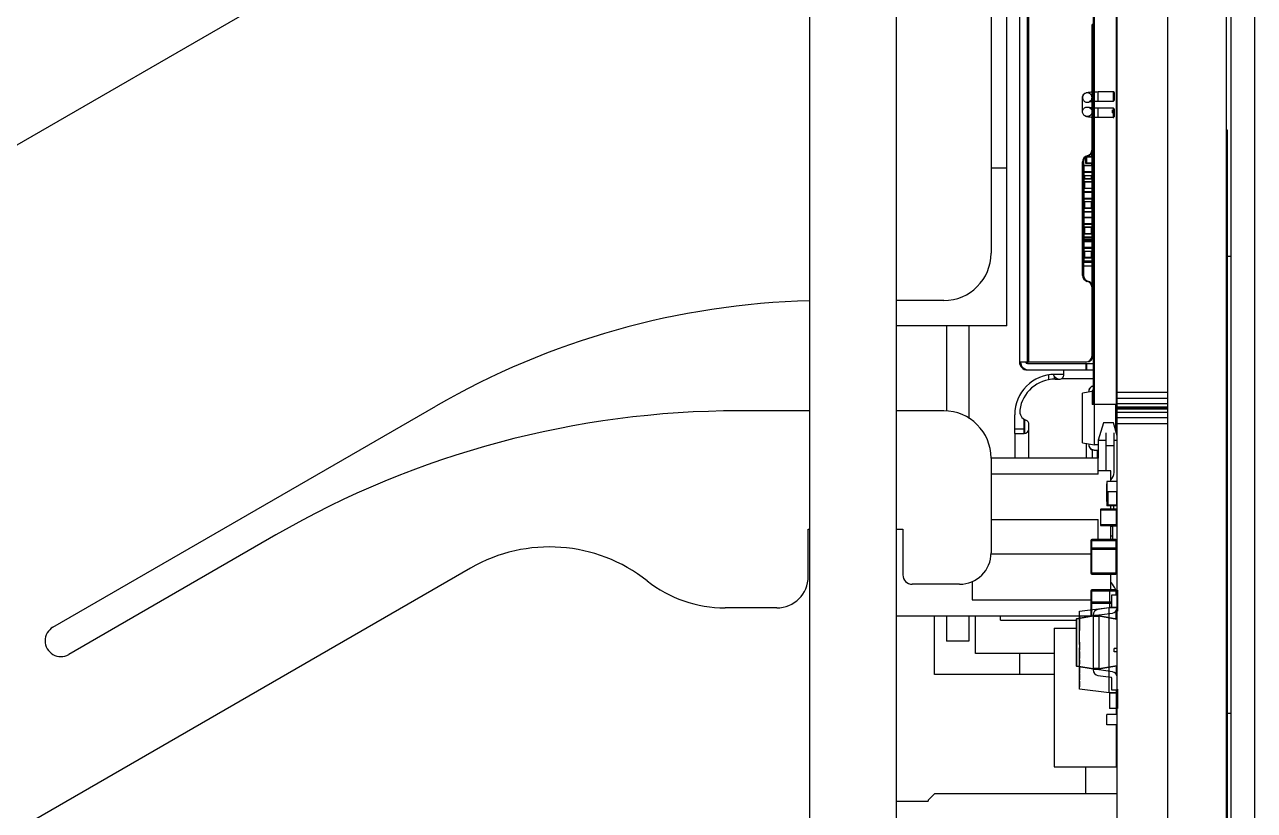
# Model space of a CAD drawing. Header units: inches. Extents: x -128 to 290, y -30 to 138.
# Drawn here: x -101.53 to -62.53, y 3.39 to 28.31 of the extents above; entities that cross this region are included whole.
import ezdxf

# ---------------------------------------------------------------- set-up
doc = ezdxf.new("R2010")
doc.units = ezdxf.units.IN
doc.header["$LTSCALE"] = 1.21
doc.header["$MEASUREMENT"] = 0
doc.layers.get('0').update_dxf_attribs({"linetype": 'CONTINUOUS'})
doc.layers.add('BODY', color=7, linetype='CONTINUOUS')
doc.layers.add('INTFCLR_826469', color=7, linetype='CONTINUOUS')

msp = doc.modelspace()

# ---------------------------------------------------------------- linework, layer by layer
at = {"color": 7, "linetype": 'Continuous'}
for p, q in [((-76.634, -22.792), (-76.634, 47.308)), ((-73.884, -22.792), (-73.884, 47.308)), ((-66.884, -21.802), (-66.884, 47.315)), ((-65.284, -21.802), (-65.284, 47.315)), ((-63.434, 47.258), (-63.434, -21.742)), ((-63.284, 46.558), (-63.284, -21.042)), ((-62.534, 46.558), (-62.534, -21.042)), ((-70.384, 18.758), (-70.384, 38.758)), ((-127.061, 9.899), (-81.381, 36.272)), ((-70.884, 35.308), (-70.884, 21.058)), ((-67.649, 34.255), (-67.649, 16.255)), ((-67.614, 34.258), (-67.614, 16.258)), ((-66.919, 34.255), (-66.919, 16.255)), ((-69.984, 32.905), (-69.984, 17.605)), ((-69.734, 17.605), (-69.734, 32.905)), ((-69.699, 32.908), (-69.699, 17.608)), ((-67.649, 28.308), (-67.684, 28.308)), ((-67.684, 23.497), (-67.684, 28.308)), ((-67.684, 28.181), (-67.649, 28.181)), ((-67.649, 25.381), (-67.684, 25.381)), ((-67.035, 25.508), (-67.035, 25.607)), ((-67.035, 25.508), (-66.984, 25.508)), ((-66.984, 25.508), (-66.984, 25.628)), ((-67.684, 25.254), (-67.649, 25.254)), ((-63.384, 24.958), (-63.434, 24.958)), ((-63.384, 2.958), (-63.384, 24.958)), ((-67.704, 24.211), (-67.704, 24.118)), ((-67.984, 20.355), (-67.984, 23.955)), ((-67.949, 23.958), (-67.949, 20.358)), ((-67.944, 23.837), (-67.948, 23.835)), ((-67.947, 23.835), (-67.694, 23.835)), ((-67.939, 23.838), (-67.944, 23.837)), ((-67.684, 23.841), (-67.939, 23.841)), ((-67.939, 23.841), (-67.939, 23.527)), ((-67.684, 23.838), (-67.939, 23.838)), ((-67.887, 24.099), (-67.887, 23.915)), ((-67.887, 23.915), (-67.684, 23.915)), ((-67.684, 24.115), (-67.87, 24.115)), ((-67.852, 24.118), (-67.684, 24.118)), ((-67.852, 23.918), (-67.852, 24.118)), ((-67.684, 23.918), (-67.852, 23.918)), ((-67.704, 23.915), (-67.704, 23.841)), ((-67.694, 23.838), (-67.694, 23.524)), ((-67.694, 23.835), (-67.684, 23.828)), ((-70.384, 23.758), (-70.884, 23.758)), ((-67.694, 23.637), (-67.949, 23.637)), ((-67.939, 23.626), (-67.949, 23.633)), ((-67.949, 23.623), (-67.694, 23.623)), ((-67.949, 23.524), (-67.694, 23.524)), ((-67.944, 23.417), (-67.948, 23.414)), ((-67.947, 23.415), (-67.694, 23.415)), ((-67.939, 23.418), (-67.944, 23.417)), ((-67.939, 23.64), (-67.684, 23.64)), ((-67.684, 23.626), (-67.939, 23.626)), ((-67.939, 23.527), (-67.684, 23.527)), ((-67.939, 23.421), (-67.684, 23.421)), ((-67.939, 23.421), (-67.939, 23.319)), ((-67.684, 23.418), (-67.939, 23.418)), ((-67.924, 23.524), (-67.924, 23.421)), ((-67.709, 23.524), (-67.709, 23.421)), ((-67.694, 23.623), (-67.684, 23.63)), ((-67.686, 23.527), (-67.694, 23.524)), ((-67.694, 23.418), (-67.694, 23.316)), ((-67.694, 23.415), (-67.684, 23.408)), ((-67.649, 23.497), (-67.684, 23.497)), ((-67.684, 17.805), (-67.684, 23.497)), ((-67.694, 23.316), (-67.949, 23.316)), ((-67.939, 23.107), (-67.947, 23.104)), ((-67.934, 23.104), (-67.947, 23.104)), ((-67.684, 23.319), (-67.939, 23.319)), ((-67.684, 23.107), (-67.939, 23.107)), ((-67.939, 23.107), (-67.939, 22.686)), ((-67.924, 23.308), (-67.933, 23.305)), ((-67.684, 23.308), (-67.924, 23.308)), ((-67.924, 23.308), (-67.924, 23.107)), ((-67.684, 23.37), (-67.649, 23.37)), ((-67.694, 22.796), (-67.949, 22.796)), ((-67.939, 22.785), (-67.949, 22.792)), ((-67.949, 22.782), (-67.694, 22.782)), ((-67.694, 22.683), (-67.949, 22.683)), ((-67.944, 22.996), (-67.948, 22.994)), ((-67.947, 22.994), (-67.694, 22.994)), ((-67.944, 23.007), (-67.939, 23.008)), ((-67.939, 22.997), (-67.944, 22.996)), ((-67.939, 23.008), (-67.684, 23.008)), ((-67.684, 23), (-67.939, 23)), ((-67.684, 22.997), (-67.939, 22.997)), ((-67.939, 22.799), (-67.684, 22.799)), ((-67.684, 22.785), (-67.939, 22.785)), ((-67.684, 22.686), (-67.939, 22.686)), ((-67.924, 22.683), (-67.924, 22.484)), ((-67.709, 22.683), (-67.709, 22.481)), ((-67.694, 22.997), (-67.694, 22.683)), ((-67.694, 22.994), (-67.684, 22.987)), ((-67.694, 22.782), (-67.684, 22.789)), ((-67.686, 22.686), (-67.694, 22.683)), ((-67.709, 22.481), (-67.949, 22.481)), ((-67.939, 22.474), (-67.949, 22.481)), ((-67.694, 22.471), (-67.949, 22.471)), ((-67.694, 22.372), (-67.949, 22.372)), ((-67.694, 22.369), (-67.949, 22.369)), ((-67.684, 22.474), (-67.939, 22.474)), ((-67.939, 22.474), (-67.939, 22.375)), ((-67.939, 22.375), (-67.684, 22.375)), ((-67.939, 22.372), (-67.939, 21.879)), ((-67.929, 22.485), (-67.924, 22.484)), ((-67.924, 22.484), (-67.684, 22.484)), ((-67.699, 22.488), (-67.709, 22.481)), ((-67.694, 22.471), (-67.684, 22.478)), ((-67.694, 22.471), (-67.694, 22.193)), ((-67.684, 22.379), (-67.692, 22.372)), ((-67.694, 21.989), (-67.949, 21.989)), ((-67.939, 21.978), (-67.949, 21.985)), ((-67.949, 21.975), (-67.694, 21.975)), ((-67.694, 21.876), (-67.949, 21.876)), ((-67.944, 22.189), (-67.948, 22.186)), ((-67.947, 22.187), (-67.694, 22.187)), ((-67.939, 22.19), (-67.944, 22.189)), ((-67.684, 22.193), (-67.939, 22.193)), ((-67.684, 22.19), (-67.939, 22.19)), ((-67.939, 21.992), (-67.684, 21.992)), ((-67.684, 21.978), (-67.939, 21.978)), ((-67.684, 21.879), (-67.939, 21.879)), ((-67.924, 21.876), (-67.924, 21.677)), ((-67.709, 21.876), (-67.709, 21.674)), ((-67.694, 22.19), (-67.694, 21.876)), ((-67.694, 22.187), (-67.684, 22.18)), ((-67.694, 21.975), (-67.684, 21.982)), ((-67.686, 21.879), (-67.694, 21.876)), ((-67.709, 21.674), (-67.949, 21.674)), ((-67.939, 21.667), (-67.949, 21.674)), ((-67.694, 21.664), (-67.949, 21.664)), ((-67.694, 21.565), (-67.949, 21.565)), ((-67.694, 21.562), (-67.949, 21.562)), ((-67.949, 21.51), (-67.684, 21.51)), ((-67.949, 21.497), (-67.694, 21.497)), ((-67.694, 21.507), (-67.948, 21.507)), ((-67.684, 21.667), (-67.939, 21.667)), ((-67.939, 21.667), (-67.939, 21.568)), ((-67.939, 21.568), (-67.684, 21.568)), ((-67.939, 21.565), (-67.939, 21.501)), ((-67.929, 21.678), (-67.924, 21.677)), ((-67.924, 21.677), (-67.684, 21.677)), ((-67.914, 21.497), (-67.914, 21.482)), ((-67.914, 21.482), (-67.684, 21.482)), ((-67.699, 21.681), (-67.709, 21.674)), ((-67.694, 21.664), (-67.684, 21.671)), ((-67.694, 21.664), (-67.694, 21.497)), ((-67.684, 21.497), (-67.694, 21.497)), ((-67.684, 21.572), (-67.692, 21.565)), ((-67.694, 21.235), (-67.949, 21.235)), ((-67.939, 21.224), (-67.949, 21.231)), ((-67.949, 21.221), (-67.694, 21.221)), ((-67.949, 21.122), (-67.694, 21.122)), ((-67.944, 21.435), (-67.948, 21.432)), ((-67.947, 21.433), (-67.694, 21.433)), ((-67.939, 21.436), (-67.944, 21.435)), ((-67.684, 21.439), (-67.939, 21.439)), ((-67.939, 21.439), (-67.939, 21.125)), ((-67.684, 21.436), (-67.939, 21.436)), ((-67.939, 21.238), (-67.684, 21.238)), ((-67.684, 21.224), (-67.939, 21.224)), ((-67.939, 21.125), (-67.684, 21.125)), ((-67.924, 21.122), (-67.924, 20.923)), ((-67.709, 21.122), (-67.709, 20.92)), ((-67.694, 21.436), (-67.694, 21.122)), ((-67.694, 21.433), (-67.684, 21.426)), ((-67.694, 21.221), (-67.684, 21.228)), ((-67.686, 21.125), (-67.694, 21.122)), ((-67.949, 20.92), (-67.709, 20.92)), ((-67.939, 20.912), (-67.949, 20.92)), ((-67.949, 20.909), (-67.694, 20.909)), ((-67.694, 20.81), (-67.949, 20.81)), ((-67.694, 20.808), (-67.949, 20.808)), ((-67.684, 20.772), (-67.949, 20.772)), ((-67.949, 20.769), (-67.694, 20.769)), ((-67.939, 20.912), (-67.684, 20.912)), ((-67.939, 20.912), (-67.939, 20.813)), ((-67.939, 20.813), (-67.684, 20.813)), ((-67.929, 20.924), (-67.924, 20.923)), ((-67.684, 20.923), (-67.924, 20.923)), ((-67.845, 20.808), (-67.843, 20.772)), ((-67.807, 20.772), (-67.81, 20.811)), ((-67.699, 20.927), (-67.709, 20.92)), ((-67.692, 20.772), (-67.695, 20.807)), ((-67.694, 20.909), (-67.684, 20.916)), ((-67.694, 20.909), (-67.694, 20.808)), ((-67.694, 20.769), (-67.694, 20.652)), ((-67.684, 20.818), (-67.693, 20.811)), ((-63.284, 20.958), (-63.384, 20.958)), ((-67.949, 20.652), (-67.684, 20.652)), ((-67.694, 20.649), (-67.949, 20.649)), ((-67.694, 20.649), (-67.694, 20.096)), ((-72.384, 19.558), (-73.884, 19.558)), ((-70.384, 18.758), (-73.884, 18.758)), ((-72.295, 18.758), (-72.295, 16.058)), ((-71.595, 18.758), (-71.595, 15.819)), ((-67.649, 18.497), (-67.684, 18.497)), ((-67.684, 18.37), (-67.649, 18.37)), ((-69.949, 17.605), (-69.984, 17.605)), ((-69.784, 17.605), (-69.949, 17.605)), ((-67.884, 17.605), (-69.784, 17.605)), ((-69.749, 17.608), (-67.849, 17.608)), ((-69.734, 17.555), (-67.822, 17.555)), ((-69.699, 17.558), (-67.649, 17.558)), ((-67.884, 17.555), (-67.884, 17.355)), ((-67.849, 17.358), (-67.849, 17.558)), ((-69.734, 17.355), (-67.822, 17.355)), ((-69.699, 17.358), (-67.649, 17.358)), ((-69.054, 17.045), (-69.054, 17.197)), ((-68.88, 17.163), (-68.88, 17.061)), ((-68.574, 17.213), (-68.854, 17.213)), ((-68.574, 17.213), (-68.574, 17.355)), ((-68.854, 17.063), (-68.724, 17.063)), ((-68.649, 17.083), (-67.649, 17.083)), ((-67.684, 16.669), (-67.984, 16.616)), ((-67.984, 15.482), (-67.984, 16.616)), ((-67.784, 16.684), (-67.779, 16.684)), ((-67.784, 16.684), (-67.784, 16.651)), ((-67.779, 16.652), (-67.779, 16.684)), ((-67.649, 16.705), (-67.684, 16.705)), ((-67.684, 16.705), (-67.684, 16.255)), ((-66.884, 16.655), (-65.284, 16.655)), ((-66.884, 16.46), (-65.284, 16.46)), ((-63.434, 16.558), (-63.384, 16.558)), ((-100.634, 9.198), (-88.491, 16.209)), ((-76.634, 16.058), (-78.884, 16.058)), ((-72.384, 16.058), (-73.884, 16.058)), ((-67.649, 16.255), (-67.684, 16.255)), ((-66.919, 16.255), (-67.649, 16.255)), ((-66.884, 16.258), (-67.614, 16.258)), ((-67.609, 14.976), (-67.609, 16.255)), ((-66.934, 16.255), (-66.934, 15.435)), ((-66.884, 16.009), (-66.934, 16.009)), ((-66.884, 16.295), (-65.284, 16.295)), ((-66.884, 16.184), (-65.284, 16.184)), ((-66.884, 16.165), (-65.284, 16.165)), ((-66.884, 16.126), (-65.284, 16.126)), ((-66.884, 16.015), (-65.284, 16.015)), ((-70.134, 15.352), (-70.134, 15.933)), ((-69.834, 15.343), (-69.834, 15.79)), ((-69.814, 15.346), (-69.814, 15.738)), ((-69.684, 14.558), (-69.684, 15.621)), ((-66.884, 15.679), (-66.934, 15.679)), ((-66.924, 15.399), (-66.924, 15.679)), ((-66.884, 15.85), (-65.284, 15.85)), ((-66.884, 15.655), (-65.284, 15.655)), ((-70.134, 15.493), (-69.834, 15.493)), ((-70.131, 15.343), (-70.134, 15.352)), ((-70.134, 15.343), (-70.134, 14.558)), ((-70.131, 15.343), (-69.834, 15.343)), ((-69.833, 15.347), (-69.834, 15.352)), ((-67.984, 15.048), (-67.984, 15.482)), ((-67.234, 14.198), (-67.235, 15.358)), ((-66.984, 14.098), (-66.985, 15.358)), ((-66.922, 15.393), (-66.884, 15.393)), ((-67.984, 15.048), (-67.609, 14.982)), ((-67.874, 15.029), (-67.874, 14.558)), ((-67.784, 15.013), (-67.784, 14.981)), ((-67.779, 14.981), (-67.784, 14.981)), ((-67.779, 14.981), (-67.779, 15.012)), ((-67.684, 14.823), (-67.684, 14.558)), ((-67.609, 14.982), (-67.484, 14.993)), ((-67.484, 14.979), (-67.609, 14.981)), ((-67.484, 14.974), (-67.609, 14.976)), ((-67.514, 14.979), (-67.514, 14.991)), ((-67.235, 14.959), (-66.985, 14.959)), ((-67.484, 14.558), (-70.884, 14.558)), ((-70.884, 14.558), (-70.884, 11.558)), ((-67.612, 14.811), (-67.484, 14.809)), ((-67.612, 14.806), (-67.612, 14.811)), ((-67.612, 14.806), (-67.484, 14.804)), ((-67.514, 14.558), (-67.514, 14.804)), ((-67.484, 14.048), (-67.484, 14.558)), ((-67.484, 14.048), (-70.884, 14.048)), ((-67.084, 14.158), (-67.484, 14.158)), ((-67.084, 13.822), (-67.084, 14.158)), ((-67.209, 13.741), (-67.219, 13.741)), ((-67.219, 13.18), (-67.219, 13.741)), ((-67.209, 13.738), (-67.219, 13.738)), ((-66.884, 13.822), (-67.209, 13.822)), ((-67.209, 13.822), (-67.209, 13.044)), ((-67.209, 13.588), (-67.219, 13.588)), ((-67.209, 13.584), (-67.219, 13.584)), ((-67.209, 13.538), (-67.219, 13.538)), ((-67.209, 13.486), (-67.219, 13.486)), ((-67.209, 13.473), (-67.219, 13.473)), ((-67.209, 13.467), (-67.219, 13.467)), ((-67.209, 13.418), (-67.219, 13.418)), ((-67.209, 13.373), (-67.219, 13.373)), ((-67.209, 13.371), (-67.219, 13.371)), ((-67.209, 13.357), (-67.219, 13.357)), ((-67.209, 13.307), (-67.219, 13.307)), ((-66.884, 13.492), (-67.209, 13.492)), ((-67.184, 13.492), (-67.184, 13.069)), ((-66.909, 13.492), (-66.909, 13.069)), ((-66.884, 13.393), (-66.909, 13.393)), ((-67.419, 12.919), (-67.399, 12.919)), ((-67.419, 12.919), (-67.419, 12.439)), ((-66.919, 12.939), (-67.399, 12.939)), ((-67.399, 12.419), (-67.399, 12.939)), ((-67.399, 12.919), (-66.919, 12.919)), ((-67.209, 13.255), (-67.219, 13.255)), ((-67.209, 13.23), (-67.219, 13.23)), ((-67.209, 13.219), (-67.219, 13.219)), ((-67.209, 13.21), (-67.219, 13.21)), ((-67.209, 13.182), (-67.219, 13.182)), ((-67.209, 13.18), (-67.219, 13.18)), ((-67.209, 13.144), (-67.184, 13.144)), ((-67.209, 13.094), (-67.184, 13.094)), ((-66.884, 13.044), (-67.209, 13.044)), ((-66.884, 13.044), (-67.209, 13.044)), ((-66.909, 13.069), (-67.184, 13.069)), ((-67.084, 12.939), (-67.084, 13.044)), ((-66.994, 12.939), (-66.994, 13.044)), ((-66.919, 12.939), (-66.919, 12.419)), ((-66.919, 12.919), (-66.899, 12.919)), ((-66.909, 13.144), (-66.884, 13.144)), ((-66.899, 12.439), (-66.899, 12.919)), ((-66.899, 12.893), (-66.884, 12.893)), ((-70.884, 12.608), (-67.484, 12.608)), ((-67.484, 11.981), (-67.484, 12.608)), ((-66.884, 12.593), (-66.899, 12.593)), ((-93.566, 12.124), (-100.134, 8.332)), ((-76.684, 12.308), (-76.634, 12.308)), ((-76.684, 10.808), (-76.684, 12.308)), ((-73.884, 12.308), (-73.684, 12.308)), ((-73.684, 12.308), (-73.684, 10.858)), ((-67.399, 12.439), (-67.419, 12.439)), ((-66.919, 12.439), (-67.399, 12.439)), ((-67.399, 12.419), (-66.919, 12.419)), ((-67.084, 11.981), (-67.084, 12.419)), ((-67.034, 12.393), (-67.084, 12.393)), ((-67.084, 12.093), (-67.034, 12.093)), ((-67.034, 12.408), (-66.884, 12.408)), ((-67.034, 12.408), (-67.034, 11.981)), ((-66.994, 12.419), (-66.994, 12.408)), ((-66.899, 12.439), (-66.919, 12.439)), ((-67.719, 11.951), (-67.689, 11.951)), ((-67.719, 11.951), (-67.719, 10.909)), ((-66.929, 11.981), (-67.689, 11.981)), ((-67.689, 10.879), (-67.689, 11.981)), ((-67.689, 11.951), (-66.929, 11.951)), ((-66.929, 11.981), (-66.929, 10.879)), ((-66.929, 11.951), (-66.899, 11.951)), ((-66.899, 10.909), (-66.899, 11.951)), ((-67.719, 11.508), (-70.884, 11.508)), ((-67.719, 11.669), (-67.689, 11.669)), ((-66.929, 11.699), (-67.689, 11.699)), ((-67.689, 11.669), (-66.929, 11.669)), ((-66.929, 11.669), (-66.899, 11.669)), ((-66.899, 11.526), (-66.884, 11.526)), ((-66.884, 11.408), (-66.899, 11.408)), ((-87.389, 11.072), (-109.606, -1.755)), ((-71.884, 10.558), (-73.384, 10.558)), ((-71.484, 10.654), (-71.484, 10.068)), ((-67.689, 10.909), (-67.719, 10.909)), ((-66.929, 10.909), (-67.689, 10.909)), ((-67.689, 10.879), (-66.929, 10.879)), ((-67.084, 10.384), (-67.084, 10.879)), ((-66.899, 10.909), (-66.929, 10.909)), ((-67.719, 10.354), (-67.689, 10.354)), ((-67.719, 10.354), (-67.719, 9.552)), ((-66.929, 10.384), (-67.689, 10.384)), ((-67.689, 9.557), (-67.689, 10.384)), ((-67.689, 10.354), (-66.929, 10.354)), ((-66.884, 10.214), (-67.064, 10.214)), ((-67.064, 10.214), (-67.064, 9.838)), ((-66.929, 10.384), (-66.929, 10.214)), ((-66.929, 10.354), (-66.899, 10.354)), ((-66.899, 10.214), (-66.899, 10.354)), ((-77.684, 9.808), (-79.315, 9.808)), ((-71.484, 10.068), (-67.719, 10.068)), ((-67.719, 9.963), (-67.689, 9.963)), ((-67.064, 9.993), (-67.689, 9.993)), ((-67.689, 9.963), (-67.064, 9.963)), ((-67.081, 9.818), (-67.494, 9.76)), ((-63.384, 9.958), (-63.434, 9.958)), ((-73.884, 9.558), (-67.719, 9.558)), ((-72.684, 7.692), (-72.684, 9.558)), ((-72.295, 9.558), (-72.295, 8.758)), ((-71.595, 9.558), (-71.595, 8.758)), ((-71.384, 8.358), (-71.384, 9.558)), ((-68.184, 9.453), (-68.168, 9.453)), ((-68.184, 9.453), (-68.184, 7.975)), ((-68.168, 9.472), (-67.649, 9.564)), ((-67.649, 9.544), (-68.168, 9.453)), ((-68.168, 9.453), (-68.168, 9.472)), ((-68.168, 7.975), (-68.168, 9.453)), ((-67.649, 9.582), (-67.649, 9.564)), ((-67.469, 9.564), (-67.649, 9.564)), ((-67.649, 9.544), (-67.649, 9.564)), ((-67.649, 9.544), (-67.469, 9.544)), ((-67.649, 9.544), (-67.649, 7.884)), ((-67.469, 9.564), (-66.901, 9.464)), ((-67.469, 9.544), (-67.469, 9.564)), ((-66.901, 9.444), (-67.469, 9.544)), ((-67.469, 9.544), (-67.469, 7.884)), ((-67.452, 9.584), (-67.039, 9.642)), ((-66.929, 9.702), (-66.929, 9.469)), ((-66.901, 9.464), (-66.901, 9.444)), ((-66.901, 9.444), (-66.901, 7.984)), ((-66.899, 9.464), (-66.899, 9.748)), ((-68.884, 9.169), (-68.184, 9.169)), ((-68.884, 9.169), (-68.884, 4.769)), ((-71.595, 8.758), (-72.295, 8.758)), ((-68.084, 8.643), (-68.084, 8.542)), ((-68.884, 8.358), (-71.384, 8.358)), ((-69.984, 8.358), (-69.984, 7.692)), ((-66.984, 8.42), (-66.984, 8.52)), ((-68.168, 7.975), (-68.184, 7.975)), ((-68.168, 7.975), (-67.649, 7.884)), ((-68.168, 7.955), (-68.168, 7.975)), ((-67.649, 7.864), (-68.168, 7.955)), ((-67.469, 7.884), (-67.649, 7.884)), ((-67.649, 7.864), (-67.649, 7.884)), ((-67.649, 7.864), (-67.469, 7.864)), ((-67.649, 7.864), (-67.649, 7.846)), ((-67.469, 7.884), (-66.901, 7.984)), ((-66.901, 7.964), (-67.469, 7.864)), ((-67.469, 7.864), (-67.469, 7.884)), ((-67.039, 7.786), (-67.452, 7.844)), ((-66.909, 7.697), (-66.909, 7.963)), ((-66.899, 7.925), (-66.909, 7.925)), ((-66.901, 7.984), (-66.901, 7.964)), ((-66.899, 7.925), (-66.899, 7.964)), ((-69.984, 7.692), (-72.684, 7.692)), ((-68.884, 7.692), (-69.984, 7.692)), ((-67.494, 7.668), (-67.081, 7.61)), ((-67.064, 7.59), (-67.064, 7.214)), ((-66.909, 7.758), (-66.884, 7.758)), ((-67.064, 7.214), (-66.884, 7.214)), ((-66.909, 6.427), (-66.909, 7.214)), ((-67.209, 6.347), (-67.219, 6.347)), ((-67.209, 6.347), (-67.219, 6.347)), ((-67.219, 6.179), (-67.219, 6.347)), ((-67.209, 6.346), (-67.219, 6.346)), ((-67.209, 6.343), (-67.219, 6.343)), ((-66.884, 6.428), (-67.209, 6.428)), ((-66.884, 6.428), (-67.209, 6.428)), ((-67.209, 6.097), (-67.209, 6.428)), ((-66.884, 6.427), (-67.209, 6.427)), ((-66.884, 6.427), (-67.209, 6.427)), ((-66.884, 6.489), (-66.909, 6.489)), ((-63.284, 6.458), (-63.384, 6.458)), ((-67.209, 6.193), (-67.219, 6.193)), ((-67.209, 6.189), (-67.219, 6.189)), ((-67.209, 6.179), (-67.219, 6.179)), ((-66.884, 6.097), (-67.209, 6.097)), ((-66.909, 4.769), (-66.909, 6.097)), ((-66.909, 5.905), (-66.902, 5.905)), ((-66.902, 5.905), (-66.896, 5.905)), ((-66.896, 5.905), (-66.894, 5.905)), ((-66.894, 5.905), (-66.892, 5.905)), ((-66.892, 5.905), (-66.89, 5.905)), ((-66.89, 5.905), (-66.888, 5.905)), ((-66.888, 5.905), (-66.887, 5.905)), ((-66.887, 5.905), (-66.885, 5.905)), ((-66.885, 5.905), (-66.884, 5.905)), ((-66.884, 5.809), (-66.909, 5.809)), ((-66.884, 5.809), (-66.909, 5.809)), ((-66.884, 5.211), (-66.909, 5.209)), ((-66.909, 5.199), (-66.884, 5.201)), ((-68.884, 4.769), (-66.909, 4.769)), ((-67.884, 3.908), (-67.884, 4.769)), ((-72.684, 3.908), (-72.884, 3.708)), ((-66.884, 3.908), (-72.684, 3.908)), ((-73.884, 3.683), (-72.884, 3.683)), ((-72.884, 3.708), (-72.884, 3.683))]:
    msp.add_line(p, q, dxfattribs=at)
at = {"color": 6, "linetype": 'Continuous'}
for p, q in [((-67.134, 10.37), (-66.874, 10.37)), ((-67.134, 10.37), (-67.134, 9.82)), ((-66.874, 10.37), (-66.874, 9.71)), ((-68.084, 9.704), (-67.144, 9.82)), ((-68.084, 9.704), (-67.144, 9.82)), ((-67.144, 9.82), (-67.143, 9.82)), ((-67.144, 9.82), (-66.884, 9.82)), ((-67.144, 7.12), (-67.144, 9.82)), ((-66.884, 9.82), (-67.143, 9.82)), ((-67.143, 7.12), (-67.143, 9.82)), ((-68.084, 8.643), (-68.084, 9.704)), ((-68.079, 9.486), (-68.084, 9.486)), ((-68.079, 9.486), (-68.079, 9.095)), ((-66.874, 9.71), (-66.884, 9.71)), ((-68.084, 9.095), (-68.079, 9.095)), ((-68.079, 8.966), (-68.084, 8.966)), ((-68.079, 8.957), (-68.084, 8.957)), ((-68.084, 8.895), (-68.079, 8.895)), ((-68.079, 8.887), (-68.084, 8.887)), ((-68.079, 8.866), (-68.084, 8.866)), ((-68.079, 8.857), (-68.084, 8.857)), ((-68.079, 8.854), (-68.084, 8.854)), ((-68.079, 8.854), (-68.084, 8.854)), ((-68.084, 8.825), (-68.079, 8.825)), ((-68.084, 8.819), (-68.079, 8.819)), ((-68.079, 8.754), (-68.084, 8.754)), ((-68.084, 8.746), (-68.079, 8.746)), ((-68.079, 8.718), (-68.084, 8.718)), ((-68.079, 8.643), (-68.084, 8.643)), ((-68.079, 8.59), (-68.084, 8.59)), ((-68.079, 8.746), (-68.079, 8.966)), ((-68.079, 8.718), (-68.079, 8.467)), ((-68.084, 8.542), (-68.079, 8.542)), ((-68.084, 7.235), (-68.084, 8.542)), ((-68.084, 8.467), (-68.079, 8.467)), ((-68.084, 8.426), (-68.079, 8.426)), ((-68.079, 8.351), (-68.084, 8.351)), ((-68.079, 8.333), (-68.084, 8.333)), ((-68.079, 8.315), (-68.084, 8.315)), ((-68.079, 8.278), (-68.084, 8.278)), ((-68.084, 8.203), (-68.079, 8.203)), ((-68.079, 8.426), (-68.079, 8.203)), ((-66.884, 8.52), (-66.984, 8.52)), ((-66.884, 8.42), (-66.984, 8.42)), ((-68.084, 8.161), (-68.079, 8.161)), ((-68.084, 8.09), (-68.079, 8.09)), ((-68.079, 8.078), (-68.084, 8.078)), ((-68.084, 8.022), (-68.079, 8.022)), ((-68.084, 7.954), (-68.079, 7.954)), ((-68.084, 7.949), (-68.079, 7.949)), ((-68.079, 7.881), (-68.084, 7.881)), ((-68.079, 7.867), (-68.084, 7.867)), ((-68.079, 7.857), (-68.084, 7.857)), ((-68.084, 7.821), (-68.079, 7.821)), ((-68.079, 8.161), (-68.079, 8.022)), ((-68.079, 7.954), (-68.079, 7.752)), ((-68.079, 7.767), (-68.084, 7.767)), ((-68.084, 7.754), (-68.079, 7.754)), ((-68.079, 7.752), (-68.084, 7.752)), ((-68.079, 7.725), (-68.084, 7.725)), ((-68.084, 7.722), (-68.079, 7.722)), ((-68.079, 7.658), (-68.084, 7.658)), ((-68.079, 7.647), (-68.084, 7.647)), ((-68.084, 7.643), (-68.079, 7.643)), ((-68.079, 7.628), (-68.084, 7.628)), ((-68.079, 7.623), (-68.084, 7.623)), ((-68.084, 7.604), (-68.079, 7.604)), ((-68.084, 7.593), (-68.079, 7.593)), ((-68.084, 7.572), (-68.079, 7.572)), ((-68.084, 7.538), (-68.079, 7.538)), ((-68.084, 7.525), (-68.079, 7.525)), ((-68.084, 7.487), (-68.079, 7.487)), ((-68.084, 7.412), (-68.079, 7.412)), ((-68.079, 7.725), (-68.079, 7.525)), ((-68.079, 7.487), (-68.079, 7.302)), ((-68.084, 7.317), (-68.079, 7.317)), ((-68.084, 7.302), (-68.079, 7.302)), ((-67.144, 7.12), (-68.084, 7.235)), ((-67.144, 7.12), (-68.084, 7.235)), ((-67.143, 7.12), (-67.144, 7.12)), ((-66.884, 7.12), (-67.144, 7.12)), ((-67.143, 7.12), (-66.884, 7.12)), ((-67.134, 7.12), (-67.134, 6.62)), ((-66.874, 7.23), (-66.884, 7.23)), ((-66.874, 7.23), (-66.874, 6.62)), ((-66.874, 6.62), (-67.134, 6.62))]:
    msp.add_line(p, q, dxfattribs=at)
msp.add_arc((-67.014, 25.628), 0.03, 225, 0.0155, dxfattribs=at)
at = {"color": 7, "linetype": 'Continuous'}
for centre, radius, start, end in [((-67.884, 24.342), 0.2, 284.4775, 0), ((-67.849, 24.346), 0.2, 284.4775, 326.4119), ((-67.784, 23.955), 0.2, 104.4775, 180), ((-67.749, 23.958), 0.2, 104.4775, 180), ((-67.694, 22.386), 0.0141, 269.9995, 277.089), ((-67.694, 22.379), 0.01, 270, 316.1595), ((-67.694, 21.579), 0.0141, 269.999, 277.2369), ((-67.694, 21.572), 0.01, 270, 316.1837), ((-67.694, 21.507), 0.01, 270, 315.5223), ((-72.384, 21.058), 1.5, 270, 0), ((-67.694, 20.825), 0.0141, 270.0025, 275.9843), ((-67.694, 20.818), 0.01, 270, 315.9791), ((-67.784, 20.355), 0.2, 180, 255.5225), ((-67.749, 20.358), 0.2, 180, 255.5225), ((-67.884, 19.968), 0.2, 0, 75.5225), ((-67.849, 19.971), 0.2, 33.5973, 75.5225), ((-75.991, -5.442), 25, 91.4837, 120), ((-69.734, 17.605), 0.25, 180, 270), ((-69.699, 17.608), 0.25, 180.7418, 270), ((-69.734, 17.605), 0.05, 180, 270), ((-69.699, 17.608), 0.05, 183.9808, 270), ((-67.884, 17.805), 0.2, 270, 0), ((-67.849, 17.808), 0.2, 270, 0), ((-68.854, 15.933), 1.28, 90, 180), ((-68.724, 17.213), 0.15, 270, 0.0002), ((-68.854, 15.933), 1.13, 90, 172.3842), ((-67.609, 16.684), 0.175, 103.2494, 180), ((-78.884, -13.306), 29.364, 90, 120), ((-72.384, 14.558), 1.5, 0, 90), ((-69.676, 16.043), 0.3, 172.3842, 249.537), ((-69.747, 15.808), 0.0967, 206.2916, 226.3972), ((-69.834, 15.621), 0.15, 0, 69.537), ((-69.834, 15.493), 0.15, 270, 0.0003), ((-69.734, 15.383), 0.1, 180, 203.1734), ((-67.609, 14.981), 0.175, 180, 269.0122), ((-67.478, 14.317), 0.272, 323.2244, 333.9928), ((-67.284, 14.098), 0.3, 312.3954, 360), ((-67.399, 12.919), 0.02, 90, 180), ((-66.919, 12.919), 0.02, 0, 90), ((-67.399, 12.439), 0.02, 180, 270), ((-66.919, 12.439), 0.02, 270, 0), ((-84.889, 6.742), 5, 51.7357, 120), ((-67.689, 11.951), 0.03, 90, 180), ((-66.929, 11.951), 0.03, 0, 90), ((-71.884, 11.558), 1, 270, 0), ((-67.689, 11.669), 0.03, 90, 180), ((-66.929, 11.669), 0.03, 0, 90), ((-79.315, 13.808), 4, 231.7357, 270), ((-77.684, 10.808), 1, 270, 0), ((-73.384, 10.858), 0.3, 180, 270), ((-67.689, 10.909), 0.03, 180, 270), ((-66.929, 10.909), 0.03, 270, 0), ((-67.689, 10.354), 0.03, 90, 180), ((-66.929, 10.354), 0.03, 0, 90), ((-67.689, 9.963), 0.03, 90, 180), ((-67.469, 9.582), 0.18, 98, 180), ((-67.084, 9.838), 0.02, 278, 360), ((-67.064, 9.82), 0.18, 278, 360), ((-68.164, 9.453), 0.02, 100, 180), ((-68.164, 9.453), 0.02, 100, 180), ((-68.164, 9.453), 0.02, 100, 180), ((-68.164, 9.453), 0.02, 100, 180), ((-68.164, 9.453), 0.02, 100, 180), ((-67.449, 9.564), 0.02, 98, 181.1356), ((-100.384, 8.765), 0.5, 120, 300), ((-68.164, 7.975), 0.02, 180, 260), ((-67.469, 7.846), 0.18, 180, 262), ((-67.449, 7.863), 0.02, 178.8644, 262), ((-66.929, 7.925), 0.03, 313.0338, 0), ((-67.084, 7.59), 0.02, 360, 82), ((-67.064, 7.607), 0.18, 360, 82), ((-67.067, 7.846), 0.195, 324.282, 333.3117), ((-67.067, 7.846), 0.205, 320.6622, 333.519), ((-67.067, 5.351), 0.205, 26.481, 39.3378), ((-67.067, 5.351), 0.195, 20.0052, 35.7181)]:
    msp.add_arc(centre, radius, start, end, dxfattribs=at)
for centre, start_param, end_param in [((-69.054, 17.063), -1.046609, -0.734854), ((-68.707, 17.263), -4.188201, -3.22311)]:
    msp.add_ellipse(centre, major_axis=(0, 0.2), ratio=0.999963, start_param=start_param, end_param=end_param, dxfattribs=at)
for points, knots in [([(-67.779, 16.684), (-67.779, 16.693), (-67.778, 16.712), (-67.771, 16.74), (-67.759, 16.766), (-67.743, 16.789), (-67.724, 16.81), (-67.701, 16.827), (-67.676, 16.841), (-67.658, 16.847), (-67.649, 16.849)], [0, 0, 0, 0, 0.125002, 0.250012, 0.375003, 0.499975, 0.62501, 0.749991, 0.874991, 1, 1, 1, 1]), ([(-67.612, 14.811), (-67.623, 14.811), (-67.645, 14.813), (-67.677, 14.823), (-67.706, 14.839), (-67.731, 14.861), (-67.752, 14.886), (-67.768, 14.916), (-67.777, 14.948), (-67.779, 14.97), (-67.779, 14.981)], [0, 0, 0, 0, 0.125012, 0.250004, 0.374987, 0.499988, 0.624986, 0.749978, 0.87498, 1, 1, 1, 1])]:
    msp.add_open_spline(points, degree=3, knots=knots, dxfattribs=at)
at = {"layer": 'BODY', "color": 7, "linetype": 'Continuous'}
for p, q in [((-67.324, 15.673), (-67.484, 15.127)), ((-67.004, 15.673), (-67.324, 15.673)), ((-66.884, 15.264), (-67.004, 15.673)), ((-67.484, 15.127), (-67.235, 15.127)), ((-67.484, 15.127), (-67.484, 14.558)), ((-66.985, 15.127), (-66.884, 15.127)), ((-70.584, 9.423), (-70.584, 9.558)), ((-70.584, 9.423), (-68.184, 9.423)), ((-68.084, 9.558), (-68.084, 9.487))]:
    msp.add_line(p, q, dxfattribs=at)
for start, end in [(24.3482, 40.2188), (15.3579, 19.4083)]:
    msp.add_arc((-67.844, 9.973), 1, start, end, dxfattribs=at)
at = {"layer": 'INTFCLR_826469', "color": 6, "linetype": 'Continuous'}
for p, q in [((-67.484, 26.181), (-67.014, 26.181)), ((-67.484, 25.881), (-67.484, 26.181)), ((-67.014, 26.181), (-67.014, 25.881)), ((-67.984, 25.545), (-67.984, 25.994)), ((-67.684, 25.545), (-67.684, 25.994)), ((-67.484, 25.881), (-67.014, 25.881)), ((-67.014, 25.658), (-67.484, 25.658)), ((-67.484, 25.358), (-67.484, 25.658)), ((-67.014, 25.358), (-67.484, 25.358)), ((-67.014, 25.658), (-67.014, 25.358))]:
    msp.add_line(p, q, dxfattribs=at)
at = {"layer": 'INTFCLR_826469', "color": 7, "linetype": 'Continuous'}
for p, q in [((-66.984, 26.151), (-66.984, 25.911)), ((-66.993, 25.508), (-66.984, 25.508)), ((-66.993, 25.508), (-66.993, 25.367)), ((-66.984, 25.628), (-66.984, 25.388))]:
    msp.add_line(p, q, dxfattribs=at)
at = {"layer": 'INTFCLR_826469', "color": 6, "linetype": 'Continuous'}
for centre, start, end in [((-67.014, 26.151), 359.9997, 90), ((-67.014, 25.911), 270, 0.0005), ((-67.014, 25.628), 359.9994, 90), ((-67.014, 25.388), 270, 315)]:
    msp.add_arc(centre, 0.03, start, end, dxfattribs=at)
for points, knots in [([(-67.984, 25.994), (-67.984, 26.012), (-67.977, 26.05), (-67.949, 26.097), (-67.912, 26.128), (-67.874, 26.145), (-67.836, 26.156), (-67.793, 26.164), (-67.739, 26.17), (-67.669, 26.176), (-67.582, 26.18), (-67.518, 26.181), (-67.484, 26.181)], [0, 0, 0, 0, 0.092795, 0.18871, 0.271401, 0.336717, 0.398945, 0.469208, 0.558273, 0.674933, 0.825404, 1, 1, 1, 1]), ([(-67.834, 26.143), (-67.85, 26.143), (-67.881, 26.138), (-67.924, 26.117), (-67.957, 26.083), (-67.979, 26.041), (-67.984, 26.01), (-67.984, 25.994)], [0, 0, 0, 0, 0.200522, 0.400845, 0.600845, 0.800523, 1, 1, 1, 1]), ([(-67.684, 25.994), (-67.684, 26.01), (-67.689, 26.041), (-67.711, 26.083), (-67.744, 26.117), (-67.787, 26.138), (-67.818, 26.143), (-67.834, 26.143)], [0, 0, 0, 0, 0.199478, 0.399155, 0.599155, 0.799478, 1, 1, 1, 1]), ([(-67.984, 25.994), (-67.984, 25.978), (-67.979, 25.947), (-67.957, 25.905), (-67.924, 25.871), (-67.881, 25.85), (-67.85, 25.845), (-67.834, 25.845)], [0, 0, 0, 0, 0.199478, 0.399155, 0.599155, 0.799478, 1, 1, 1, 1]), ([(-67.834, 25.845), (-67.818, 25.845), (-67.787, 25.85), (-67.744, 25.871), (-67.711, 25.905), (-67.689, 25.947), (-67.684, 25.978), (-67.684, 25.994)], [0, 0, 0, 0, 0.200522, 0.400845, 0.600845, 0.800523, 1, 1, 1, 1]), ([(-67.684, 25.994), (-67.684, 25.977), (-67.69, 25.945), (-67.71, 25.907), (-67.739, 25.88), (-67.75, 25.87), (-67.775, 25.862), (-67.764, 25.864), (-67.751, 25.866), (-67.724, 25.87), (-67.685, 25.874), (-67.631, 25.877), (-67.563, 25.88), (-67.512, 25.881), (-67.484, 25.881)], [0, 0, 0, 0, 0.110918, 0.209483, 0.288115, 0.342437, 0.36684, 0.370935, 0.402418, 0.460556, 0.546935, 0.664328, 0.815273, 1, 1, 1, 1]), ([(-67.984, 25.545), (-67.984, 25.56), (-67.979, 25.592), (-67.957, 25.634), (-67.924, 25.667), (-67.881, 25.689), (-67.85, 25.694), (-67.834, 25.694)], [0, 0, 0, 0, 0.199478, 0.399155, 0.599155, 0.799478, 1, 1, 1, 1]), ([(-67.484, 25.358), (-67.518, 25.358), (-67.58, 25.359), (-67.664, 25.363), (-67.731, 25.368), (-67.784, 25.374), (-67.825, 25.38), (-67.86, 25.389), (-67.893, 25.402), (-67.926, 25.422), (-67.956, 25.452), (-67.979, 25.495), (-67.984, 25.528), (-67.984, 25.545)], [0, 0, 0, 0, 0.172012, 0.315004, 0.427297, 0.51409, 0.582307, 0.640438, 0.697386, 0.760401, 0.833848, 0.914537, 1, 1, 1, 1]), ([(-67.834, 25.396), (-67.85, 25.396), (-67.881, 25.4), (-67.924, 25.422), (-67.957, 25.456), (-67.979, 25.498), (-67.984, 25.529), (-67.984, 25.545)], [0, 0, 0, 0, 0.200522, 0.400845, 0.600845, 0.800522, 1, 1, 1, 1]), ([(-67.834, 25.694), (-67.818, 25.694), (-67.787, 25.689), (-67.744, 25.667), (-67.711, 25.634), (-67.689, 25.592), (-67.684, 25.56), (-67.684, 25.545)], [0, 0, 0, 0, 0.200522, 0.400845, 0.600845, 0.800522, 1, 1, 1, 1]), ([(-67.684, 25.545), (-67.684, 25.529), (-67.689, 25.498), (-67.711, 25.456), (-67.744, 25.422), (-67.787, 25.4), (-67.818, 25.396), (-67.834, 25.396)], [0, 0, 0, 0, 0.199478, 0.399155, 0.599155, 0.799478, 1, 1, 1, 1]), ([(-67.484, 25.658), (-67.511, 25.658), (-67.559, 25.659), (-67.625, 25.661), (-67.678, 25.665), (-67.717, 25.668), (-67.747, 25.672), (-67.759, 25.673), (-67.774, 25.677), (-67.762, 25.673), (-67.751, 25.667), (-67.729, 25.652), (-67.708, 25.627), (-67.689, 25.59), (-67.684, 25.561), (-67.684, 25.545)], [0, 0, 0, 0, 0.175542, 0.32044, 0.434898, 0.521168, 0.581865, 0.618903, 0.632555, 0.643407, 0.676587, 0.731726, 0.805531, 0.895849, 1, 1, 1, 1])]:
    msp.add_open_spline(points, degree=3, knots=knots, dxfattribs=at)

doc.saveas('drawing.dxf')
